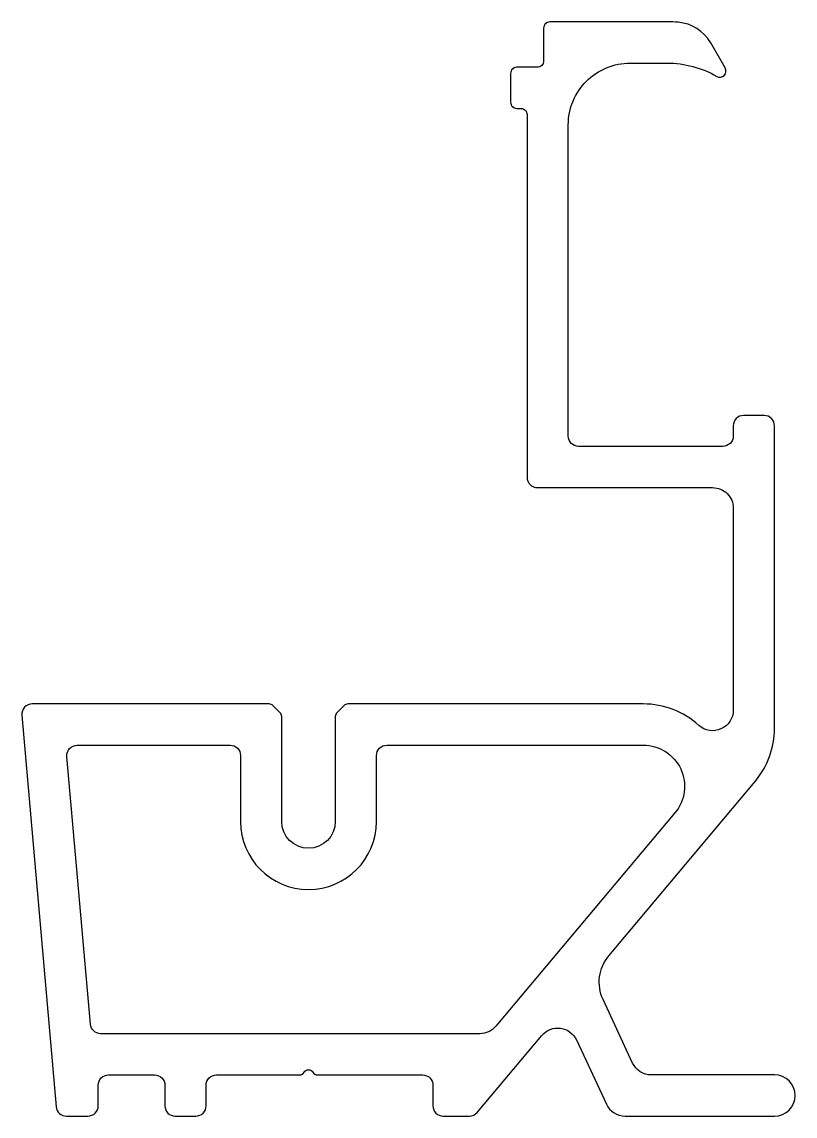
# Model space of a CAD drawing. Extents: x 490.7 to 528.2, y 269.6 to 322.7.
import ezdxf

# ---------------------------------------------------------------- set-up
doc = ezdxf.new("R2010")
doc.units = 0
doc.layers.get('0').update_dxf_attribs({"linetype": 'CONTINUOUS'})

msp = doc.modelspace()

# ---------------------------------------------------------------- linework, layer by layer
for points in [[(514.934, 318.474, -0.414214), (515.234, 318.174), (515.234, 300.574, 0.414214), (515.734, 300.074), (524.234, 300.074, -0.414214), (525.234, 299.074), (525.234, 289.276, -0.650879), (523.562, 288.535, 0.186409), (520.873, 289.574), (506.538, 289.574, 0.198912), (506.361, 289.501), (506.007, 289.147, 0.198912), (505.934, 288.97), (505.934, 283.874, -1), (503.334, 283.874), (503.334, 288.97, 0.198912), (503.261, 289.147), (502.907, 289.501, 0.198912), (502.731, 289.574), (491.234, 289.574, 0.440011), (490.736, 289.03), (492.398, 270.03, 0.388879), (492.896, 269.574), (493.938, 269.574, 0.414214), (494.438, 270.074), (494.438, 271.074, -0.414214), (494.938, 271.574), (497.169, 271.574, -0.414214), (497.669, 271.074), (497.669, 270.074, 0.414214), (498.169, 269.574), (499.169, 269.574, 0.414214), (499.669, 270.074), (499.669, 271.074, -0.414214), (500.169, 271.574), (504.201, 271.574, 0.267949), (504.418, 271.699, -0.57735), (504.851, 271.699, 0.267949), (505.067, 271.574), (510.169, 271.574, -0.414214), (510.669, 271.074), (510.669, 270.074, 0.414214), (511.169, 269.574), (512.436, 269.574, 0.221695), (512.819, 269.753), (515.956, 273.491, -0.548619), (517.628, 273.27), (519.082, 270.151, 0.291473), (519.989, 269.574), (527.234, 269.574, 1), (527.234, 271.574), (521.263, 271.574, -0.291473), (520.356, 272.151), (518.921, 275.229, -0.291473), (519.202, 277.36), (526.298, 285.817, 0.176327), (527.234, 288.388), (527.234, 303.074, 0.414214), (526.734, 303.574), (525.734, 303.574, 0.414214), (525.234, 303.074), (525.234, 302.574, -0.414214), (524.734, 302.074), (517.734, 302.074, -0.414214), (517.234, 302.574), (517.234, 317.674, -0.414214), (520.234, 320.674), (522.034, 320.674, -0.131652), (524.434, 320.031, 0.767327), (524.844, 320.441), (524.14, 321.659, 0.247147), (522.564, 322.653, 0.01951), (522.034, 322.674), (516.334, 322.674, 0.414214), (516.034, 322.374), (516.034, 320.774, -0.414214), (515.734, 320.474), (514.734, 320.474, 0.414214), (514.434, 320.174), (514.434, 318.774, 0.414214), (514.734, 318.474)], [(500.834, 287.574, -0.414214), (501.334, 287.074), (501.334, 283.874, 1), (507.934, 283.874), (507.934, 287.074, -0.414214), (508.434, 287.574), (520.873, 287.574, -0.63707), (522.405, 284.288), (513.714, 273.931, -0.221695), (512.948, 273.574), (494.554, 273.574, -0.388879), (494.056, 274.03), (492.919, 287.03, -0.440011), (493.417, 287.574)]]:
    msp.add_lwpolyline(points, format="xyb", close=True)

doc.saveas('drawing.dxf')
